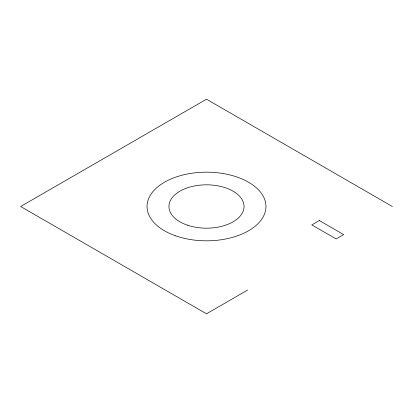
<?xml version="1.0" encoding="UTF-8"?>
<svg xmlns="http://www.w3.org/2000/svg" width="413" height="413" viewBox="0 0 413 413"><rect width="100%" height="100%" fill="white"/><g stroke="black" fill="none" stroke-linecap="round" stroke-linejoin="round"><path stroke-width="0.62" d="M247.65 290.04L206.5 313.797L20.65 206.5L206.5 99.203L392.35 206.5M319.337 220.552L311.815 224.894L336.151 238.946L343.673 234.605L319.337 220.552M187.724 225.276A37.547 21.677 0 0 0 244.047 206.5A37.547 21.677 0 0 0 187.724 187.724A37.547 21.677 0 0 0 187.724 225.276M175.602 235.823A59.451 34.325 0 0 0 265.936 207.29A59.451 34.325 0 0 0 177.962 176.387A59.451 34.325 0 0 0 175.602 235.823"/></g></svg>
